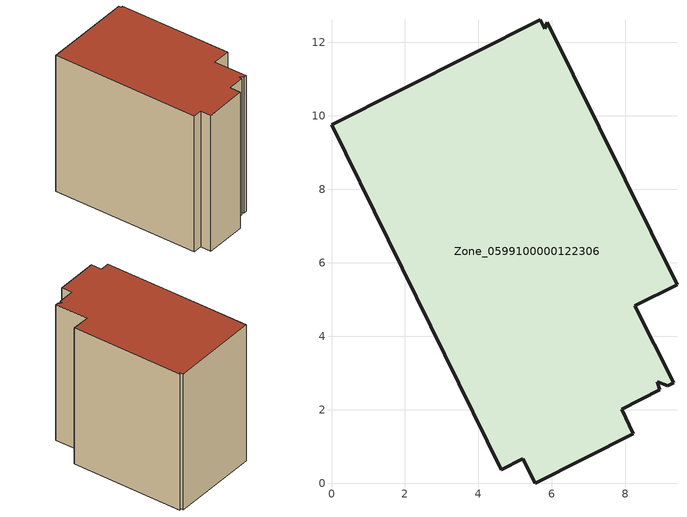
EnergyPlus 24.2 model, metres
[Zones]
Zone_0599100000122306
 floor ground (C_G): 9.31,2.74 9.16,2.66 8.87,2.77 8.93,2.54 7.89,2.02 8.21,1.35 5.54,0 5.2,0.67 4.62,0.38 0,9.76 5.68,12.62 5.8,12.38 5.87,12.55 9.4,5.4 8.25,4.83 z0
 wall outside (C_F): 4.62,0.38 5.2,0.67 5.54,0 8.21,1.35 7.89,2.02 8.93,2.54 8.87,2.77 9.16,2.66 9.31,2.74 8.25,4.83 9.4,5.4 5.87,12.55 5.8,12.38 5.68,12.62 0,9.76 4.62,0.38 z0:10.06
 roof outside (C_R): 8.93,2.54 8.87,2.77 9.16,2.66 9.31,2.74 8.25,4.83 9.4,5.4 5.87,12.55 5.8,12.38 5.68,12.62 0,9.76 4.62,0.38 5.2,0.67 5.54,0 8.21,1.35 7.89,2.02 z10.06
[BUILDING]
Pand.0599100000122306: North Axis=0; Terrain=City; Loads Convergence Tolerance Value=0.04; Temperature Convergence Tolerance Value=0.4; Solar Distribution=FullExterior; Maximum Number of Warmup Days=25; Minimum Number of Warmup Days=1
[Site:Location]
Rotterdam.The.Hague.AP_ZH_NLD Design_Conditions: Latitude=51.96; Longitude=4.45; Time Zone=1; Elevation=-4.5
[SITE:GROUNDTEMPERATURE:BUILDINGSURFACE]
18, 18, 18, 18, 18, 18, 18, 18, 18, 18, 18, 18
[MATERIAL] Thermal Absorptance=0.9; Solar Absorptance=0.7; Visible Absorptance=0.7
Name | Roughness | Thickness | Conductivity | Density | Specific Heat
G.TC.1946 | MediumSmooth | 0.15 | 1 | 540 | 1210
F.TC.1946 | Rough | 0.3 | 0.857143 | 1920 | 840
R.TC.1946 | MediumRough | 0.2 | 0.909091 | 1500 | 1000
[CONSTRUCTION]
C_G: G.TC.1946
C_F: F.TC.1946
C_R: R.TC.1946
[ZONE]
Zone_0599100000122306: Type=1; Multiplier=1; Ceiling Height=Autocalculate; Volume=Autocalculate; Floor Area=autocalculate; Part of Total Floor Area=Yes
[ZONEINFILTRATION:DESIGNFLOWRATE]
Infil_Zone_0599100000122306: Zone or ZoneList or Space or SpaceList=Zone_0599100000122306; Schedule=AlwaysOn; Design Flow Rate Calculation Method=Flow/Area; Flow Rate per Floor Area=0.003; Constant Term Coefficient=1; Temperature Term Coefficient=0; Velocity Term Coefficient=0; Velocity Squared Term Coefficient=0
[HVACTEMPLATE:ZONE:IDEALLOADSAIRSYSTEM]
Zone_0599100000122306: Maximum Heating Supply Air Temperature=50; Minimum Cooling Supply Air Temperature=13; Maximum Heating Supply Air Humidity Ratio=0.0156; Minimum Cooling Supply Air Humidity Ratio=0.0077; Heating Limit=NoLimit; Cooling Limit=NoLimit; Dehumidification Control Type=ConstantSensibleHeatRatio; Cooling Sensible Heat Ratio=0.7; Dehumidification Setpoint=60; Humidification Control Type=None; Humidification Setpoint=30; Outdoor Air Method=None; Outdoor Air Flow Rate per Person=0.00944; Outdoor Air Flow Rate per Zone Floor Area=0; Outdoor Air Flow Rate per Zone=0; Demand Controlled Ventilation Type=None; Outdoor Air Economizer Type=NoEconomizer; Heat Recovery Type=None; Sensible Heat Recovery Effectiveness=0.7; Latent Heat Recovery Effectiveness=0.65
[ZONECONTROL:THERMOSTAT]
ThermostatControl_Zone_0599100000122306: Zone or ZoneList=Zone_0599100000122306; Control Type Schedule=DualSetpointControlType; Control 1=Thermostat_Zone_0599100000122306; Temperature Difference Between Cutout And Setpoint=0
[THERMOSTATSETPOINT:DUALSETPOINT]
Thermostat_Zone_0599100000122306: Heating Setpoint Temperature Schedule=HeatingSetpoint_Zone_0599100000122306; Cooling Setpoint Temperature Schedule=CoolingSetpoint_Zone_0599100000122306
[SCHEDULE:COMPACT]
HeatingSetpoint_Zone_0599100000122306: Through: 12/31, For: AllDays, Until: 24:00, 21
CoolingSetpoint_Zone_0599100000122306: Through: 12/31, For: AllDays, Until: 24:00, 24
DualSetpointControlType: Through: 12/31, For: AllDays, Until: 24:00, 4
AlwaysOn: Through: 12/31, For: AllDays, Until: 24:00, 1
